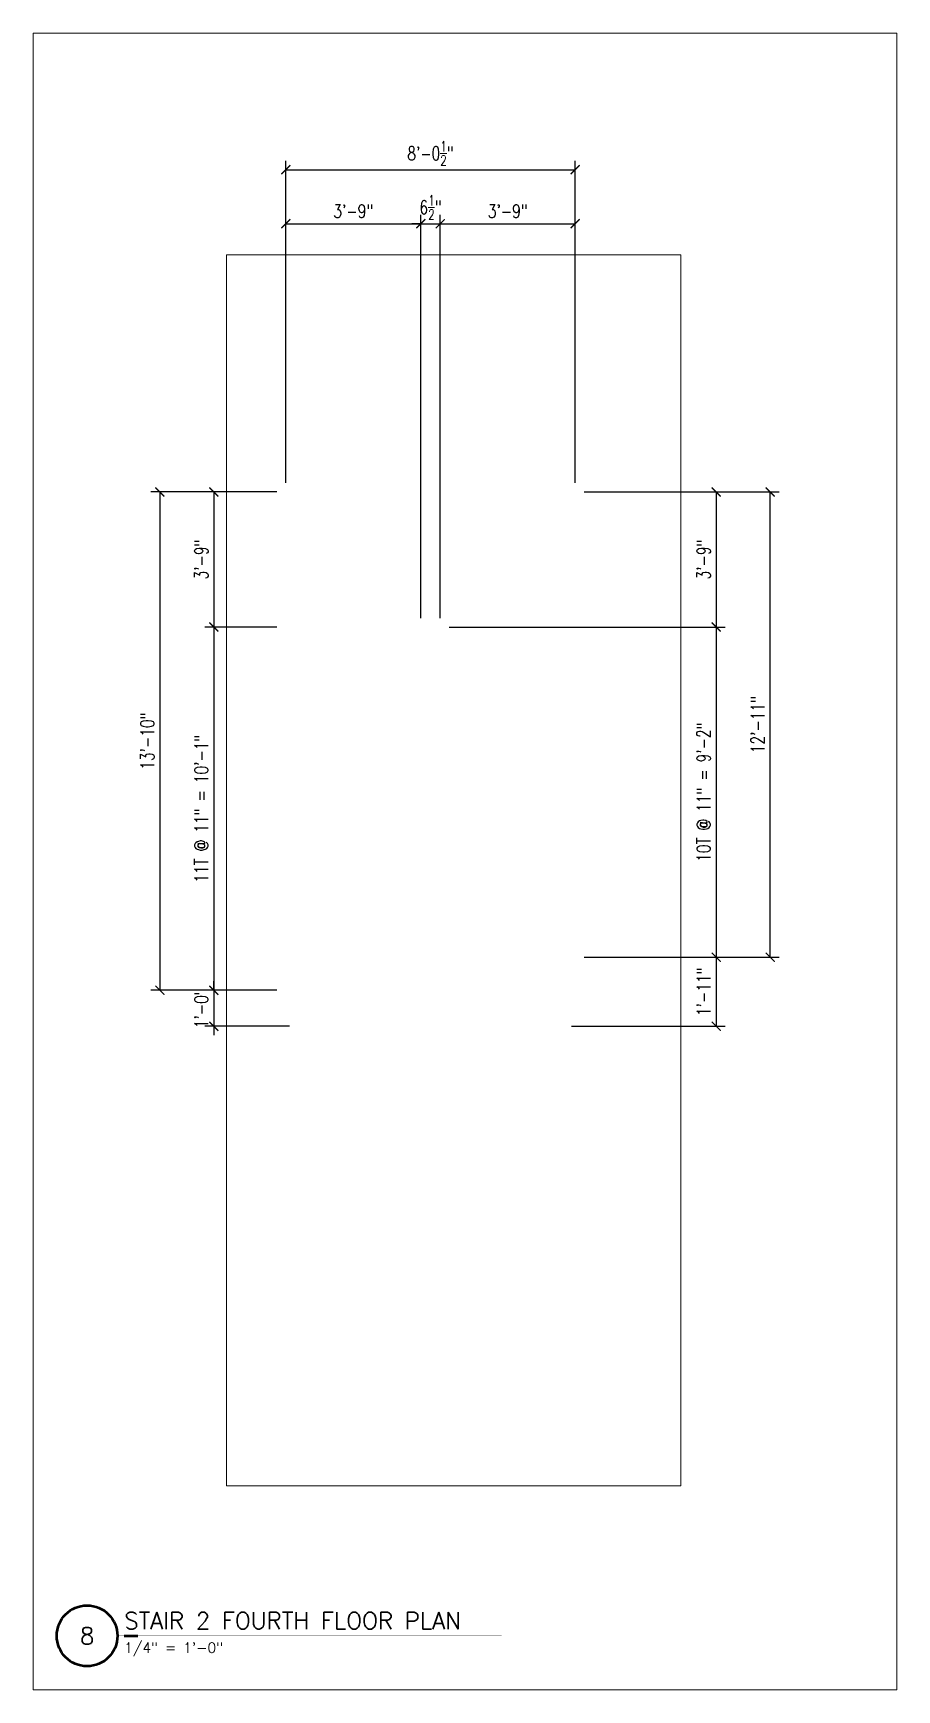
# Model space of a CAD drawing. Header units: inches. Extents: x 267 to 2136, y 549 to 1101.
# Drawn here: x 1848 to 2136, y 549 to 1101 of the extents above.
import ezdxf
from ezdxf.enums import TextEntityAlignment as Align

# ---------------------------------------------------------------- set-up
doc = ezdxf.new("R2010")
doc.units = ezdxf.units.IN
doc.header["$LTSCALE"] = 0.5
doc.header["$MEASUREMENT"] = 0
doc.layers.get('0').update_dxf_attribs({"lineweight": 18})
doc.layers.get('Defpoints').update_dxf_attribs({"color": 140, "lineweight": 18})
doc.layers.add('A-Anno-Dims', color=211, linetype='Continuous', lineweight=18)
doc.layers.add('G-Anno-Ttlb', color=213, linetype='Continuous', lineweight=50)
doc.layers.add('A-Anno-Titl-Nplt', color=140, linetype='Continuous', lineweight=18, plot=False)
doc.styles.add('Arch-Dim', font='romans.shx', dxfattribs={"width": 0.75})
doc.styles.add('RomanS', font='romans.shx')
doc.dimstyles.new('Aec-Arch-I-96', dxfattribs={"dimscale": 96, "dimtxt": 0.09375, "dimasz": 0.0625, "dimexe": 0.0625, "dimexo": 0.0625, "dimgap": 0.03125, "dimtad": 1, "dimdec": 4, "dimzin": 3, "dimdsep": 46, "dimlunit": 4, "dimtxsty": 'Arch-Dim', "dimblk": 'ARCHTICK', "dimcen": 0.09375, "dimazin": 2, "dimtfac": 0.75, "dimtdec": 4, "dimtix": 1, "dimtmove": 2, "dimatfit": 2, "dimfxl": 1, "dimtolj": 1, "dimtzin": 0, "dimarcsym": 0})

# ---------------------------------------------------------------- blocks, each defined once
blk = doc.blocks.new('Anno_Title_A1')
at = {"color": 0, "linetype": 'ByBlock', "lineweight": -2}
blk.add_circle((0, 0), 2.25, dxfattribs=at)
blk.add_circle((0, 0), 2.25, dxfattribs=at)
at = {"color": 0, "linetype": 'ByBlock', "lineweight": -2, "style": 'RomanS'}
blk.add_attdef('NUMBER', text='', height=1.25, dxfattribs=at).set_placement((0, 0), align=Align.MIDDLE)
blk = doc.blocks.new('Anno_Title_T1')
at = {"color": 0, "linetype": 'ByBlock', "lineweight": -2}
blk.add_lwpolyline([(2.75, 0), (3.75, 0)], dxfattribs=at)
at = {"color": 0, "linetype": 'ByBlock', "lineweight": -2, "style": 'RomanS'}
blk.add_attdef('TITLE', (2.75, 0.5), '', height=1.25, dxfattribs=at)
blk.add_attdef('SCALE', text='', height=0.75, dxfattribs=at).set_placement((2.75, -0.5), align=Align.TOP_LEFT)
blk = doc.blocks.new('_ArchTick')
at = {"color": 0, "linetype": 'ByBlock', "const_width": 0.15}
blk.add_lwpolyline([(-0.5, -0.5), (0.5, 0.5)], dxfattribs=at)
blk = doc.blocks.new('*D24')
at = {"layer": 'A-Anno-Dims', "color": 0, "lineweight": -2, "transparency": 16777216}
for p, q in [((1932, 951.12), (1932, 1040.5)), ((1977, 906.12), (1977, 1040.5)), ((1932, 1037.5), (1977, 1037.5))]:
    blk.add_line(p, q, dxfattribs=at)
at = {"layer": 'Defpoints', "color": 0, "transparency": 16777216}
for p in [(1977, 1037.5), (1932, 948.12), (1977, 903.12)]:
    blk.add_point(p, dxfattribs=at)
at = {"layer": 'A-Anno-Dims', "color": 0, "lineweight": -2, "transparency": 16777216, "xscale": 3, "yscale": 3, "zscale": 3, "rotation": 180}
blk.add_blockref('_ArchTick', (1932, 1037.5), dxfattribs=at)
at = {"layer": 'A-Anno-Dims', "color": 0, "lineweight": -2, "transparency": 16777216, "xscale": 3, "yscale": 3, "zscale": 3}
blk.add_blockref('_ArchTick', (1977, 1037.5), dxfattribs=at)
at = {"layer": 'A-Anno-Dims', "color": 0, "transparency": 16777216, "insert": (1954.5, 1041.68), "char_height": 4.5, "attachment_point": 5, "style": 'Arch-Dim'}
blk.add_mtext('\\A1;3\'-9"', dxfattribs=at)
blk = doc.blocks.new('*D25')
at = {"layer": 'A-Anno-Dims', "color": 0, "lineweight": -2, "transparency": 16777216}
for p, q in [((1977, 906.125), (1977, 1040.5)), ((1983.5, 906.125), (1983.5, 1040.5)), ((1977, 1037.5), (1974, 1037.5)), ((1977, 1037.5), (1983.5, 1037.5)), ((1983.5, 1037.5), (1986.5, 1037.5))]:
    blk.add_line(p, q, dxfattribs=at)
at = {"layer": 'Defpoints', "color": 0, "transparency": 16777216}
for p in [(1983.5, 1037.5), (1977, 903.125), (1983.5, 903.125)]:
    blk.add_point(p, dxfattribs=at)
at = {"layer": 'A-Anno-Dims', "color": 0, "lineweight": -2, "transparency": 16777216, "xscale": 3, "yscale": 3, "zscale": 3}
blk.add_blockref('_ArchTick', (1977, 1037.5), dxfattribs=at)
at = {"layer": 'A-Anno-Dims', "color": 0, "lineweight": -2, "transparency": 16777216, "xscale": 3, "yscale": 3, "zscale": 3, "rotation": 180}
blk.add_blockref('_ArchTick', (1983.5, 1037.5), dxfattribs=at)
at = {"layer": 'A-Anno-Dims', "color": 0, "transparency": 16777216, "insert": (1980.25, 1042.9375), "char_height": 4.5, "attachment_point": 5, "style": 'Arch-Dim'}
blk.add_mtext('\\A1;6{\\H0.750000x;\\S1/2;}"', dxfattribs=at)
blk = doc.blocks.new('*D26')
at = {"layer": 'A-Anno-Dims', "color": 0, "lineweight": -2, "transparency": 16777216}
for p, q in [((1983.5, 906.12), (1983.5, 1040.5)), ((2028.5, 951.12), (2028.5, 1040.5)), ((1983.5, 1037.5), (2028.5, 1037.5))]:
    blk.add_line(p, q, dxfattribs=at)
at = {"layer": 'Defpoints', "color": 0, "transparency": 16777216}
for p in [(2028.5, 1037.5), (2028.5, 948.12), (1983.5, 903.12)]:
    blk.add_point(p, dxfattribs=at)
at = {"layer": 'A-Anno-Dims', "color": 0, "lineweight": -2, "transparency": 16777216, "xscale": 3, "yscale": 3, "zscale": 3, "rotation": 180}
blk.add_blockref('_ArchTick', (1983.5, 1037.5), dxfattribs=at)
at = {"layer": 'A-Anno-Dims', "color": 0, "lineweight": -2, "transparency": 16777216, "xscale": 3, "yscale": 3, "zscale": 3}
blk.add_blockref('_ArchTick', (2028.5, 1037.5), dxfattribs=at)
at = {"layer": 'A-Anno-Dims', "color": 0, "transparency": 16777216, "insert": (2006, 1041.68), "char_height": 4.5, "attachment_point": 5, "style": 'Arch-Dim'}
blk.add_mtext('\\A1;3\'-9"', dxfattribs=at)
blk = doc.blocks.new('*D27')
at = {"layer": 'A-Anno-Dims', "color": 0, "lineweight": -2, "transparency": 16777216}
for p, q in [((1932, 951.125), (1932, 1058.5)), ((1932, 1055.5), (2028.5, 1055.5)), ((2028.5, 951.125), (2028.5, 1058.5))]:
    blk.add_line(p, q, dxfattribs=at)
at = {"layer": 'Defpoints', "color": 0, "transparency": 16777216}
for p in [(2028.5, 1055.5), (1932, 948.125), (2028.5, 948.125)]:
    blk.add_point(p, dxfattribs=at)
at = {"layer": 'A-Anno-Dims', "color": 0, "lineweight": -2, "transparency": 16777216, "xscale": 3, "yscale": 3, "zscale": 3, "rotation": 180}
blk.add_blockref('_ArchTick', (1932, 1055.5), dxfattribs=at)
at = {"layer": 'A-Anno-Dims', "color": 0, "lineweight": -2, "transparency": 16777216, "xscale": 3, "yscale": 3, "zscale": 3}
blk.add_blockref('_ArchTick', (2028.5, 1055.5), dxfattribs=at)
at = {"layer": 'A-Anno-Dims', "color": 0, "transparency": 16777216, "insert": (1980.25, 1060.9375), "char_height": 4.5, "attachment_point": 5, "style": 'Arch-Dim'}
blk.add_mtext('\\A1;8\'-0{\\H0.750000x;\\S1/2;}"', dxfattribs=at)
blk = doc.blocks.new('*D28')
at = {"layer": 'A-Anno-Dims', "color": 0, "lineweight": -2, "transparency": 16777216}
for p, q in [((2031.5, 948.12), (2078.5, 948.12)), ((2075.5, 948.12), (2075.5, 903.12)), ((1986.5, 903.12), (2078.5, 903.12))]:
    blk.add_line(p, q, dxfattribs=at)
at = {"layer": 'Defpoints', "color": 0, "transparency": 16777216}
for p in [(2028.5, 948.12), (1983.5, 903.12), (2075.5, 903.12)]:
    blk.add_point(p, dxfattribs=at)
at = {"layer": 'A-Anno-Dims', "color": 0, "lineweight": -2, "transparency": 16777216, "xscale": 3, "yscale": 3, "zscale": 3}
for p, rotation in [((2075.5, 948.12), 90), ((2075.5, 903.12), 270)]:
    blk.add_blockref('_ArchTick', p, dxfattribs=dict(at, rotation=rotation))
at = {"layer": 'A-Anno-Dims', "color": 0, "transparency": 16777216, "insert": (2071.32, 925.62), "char_height": 4.5, "attachment_point": 5, "rotation": 90, "style": 'Arch-Dim'}
blk.add_mtext('\\A1;3\'-9"', dxfattribs=at)
blk = doc.blocks.new('*D29')
at = {"layer": 'A-Anno-Dims', "color": 0, "lineweight": -2, "transparency": 16777216}
for p, q in [((1986.5, 903.12), (2078.5, 903.12)), ((2075.5, 903.12), (2075.5, 793.12)), ((2031.5, 793.12), (2078.5, 793.12))]:
    blk.add_line(p, q, dxfattribs=at)
at = {"layer": 'Defpoints', "color": 0, "transparency": 16777216}
for p in [(1983.5, 903.12), (2028.5, 793.12), (2075.5, 793.12)]:
    blk.add_point(p, dxfattribs=at)
at = {"layer": 'A-Anno-Dims', "color": 0, "lineweight": -2, "transparency": 16777216, "xscale": 3, "yscale": 3, "zscale": 3}
for p, rotation in [((2075.5, 903.12), 90), ((2075.5, 793.12), 270)]:
    blk.add_blockref('_ArchTick', p, dxfattribs=dict(at, rotation=rotation))
at = {"layer": 'A-Anno-Dims', "color": 0, "transparency": 16777216, "insert": (2071.32, 848.12), "char_height": 4.5, "attachment_point": 5, "rotation": 90, "style": 'Arch-Dim'}
blk.add_mtext('\\A1;10T @ 11" = 9\'-2"', dxfattribs=at)
blk = doc.blocks.new('*D30')
at = {"layer": 'A-Anno-Dims', "color": 0, "lineweight": -2, "transparency": 16777216}
for p, q in [((2031.5, 793.12), (2078.5, 793.12)), ((2075.5, 793.12), (2075.5, 770.12)), ((2027.25, 770.12), (2078.5, 770.12))]:
    blk.add_line(p, q, dxfattribs=at)
at = {"layer": 'Defpoints', "color": 0, "transparency": 16777216}
for p in [(2028.5, 793.12), (2024.25, 770.12), (2075.5, 770.12)]:
    blk.add_point(p, dxfattribs=at)
at = {"layer": 'A-Anno-Dims', "color": 0, "lineweight": -2, "transparency": 16777216, "xscale": 3, "yscale": 3, "zscale": 3}
for p, rotation in [((2075.5, 793.12), 90), ((2075.5, 770.12), 270)]:
    blk.add_blockref('_ArchTick', p, dxfattribs=dict(at, rotation=rotation))
at = {"layer": 'A-Anno-Dims', "color": 0, "transparency": 16777216, "insert": (2071.32, 781.62), "char_height": 4.5, "attachment_point": 5, "rotation": 90, "style": 'Arch-Dim'}
blk.add_mtext('\\A1;1\'-11"', dxfattribs=at)
blk = doc.blocks.new('*D31')
at = {"layer": 'A-Anno-Dims', "color": 0, "lineweight": -2, "transparency": 16777216}
for p, q in [((2031.5, 948.12), (2096.5, 948.12)), ((2093.5, 793.12), (2093.5, 948.12)), ((2031.5, 793.12), (2096.5, 793.12))]:
    blk.add_line(p, q, dxfattribs=at)
at = {"layer": 'Defpoints', "color": 0, "transparency": 16777216}
for p in [(2028.5, 948.12), (2093.5, 948.12), (2028.5, 793.12)]:
    blk.add_point(p, dxfattribs=at)
at = {"layer": 'A-Anno-Dims', "color": 0, "lineweight": -2, "transparency": 16777216, "xscale": 3, "yscale": 3, "zscale": 3}
for p, rotation in [((2093.5, 948.12), 90), ((2093.5, 793.12), 270)]:
    blk.add_blockref('_ArchTick', p, dxfattribs=dict(at, rotation=rotation))
at = {"layer": 'A-Anno-Dims', "color": 0, "transparency": 16777216, "insert": (2089.32, 870.62), "char_height": 4.5, "attachment_point": 5, "rotation": 90, "style": 'Arch-Dim'}
blk.add_mtext('\\A1;12\'-11"', dxfattribs=at)
blk = doc.blocks.new('*D36')
at = {"layer": 'A-Anno-Dims', "color": 0, "lineweight": -2, "transparency": 16777216}
for p, q in [((1929, 948.12), (1905, 948.12)), ((1908, 948.12), (1908, 903.12)), ((1929, 903.12), (1905, 903.12))]:
    blk.add_line(p, q, dxfattribs=at)
at = {"layer": 'Defpoints', "color": 0, "transparency": 16777216}
for p in [(1932, 948.12), (1908, 903.12), (1932, 903.12, -192)]:
    blk.add_point(p, dxfattribs=at)
at = {"layer": 'A-Anno-Dims', "color": 0, "lineweight": -2, "transparency": 16777216, "xscale": 3, "yscale": 3, "zscale": 3}
for p, rotation in [((1908, 948.12), 90), ((1908, 903.12), 270)]:
    blk.add_blockref('_ArchTick', p, dxfattribs=dict(at, rotation=rotation))
at = {"layer": 'A-Anno-Dims', "color": 0, "transparency": 16777216, "insert": (1903.82, 925.62), "char_height": 4.5, "attachment_point": 5, "rotation": 90, "style": 'Arch-Dim'}
blk.add_mtext('\\A1;3\'-9"', dxfattribs=at)
blk = doc.blocks.new('*D37')
at = {"layer": 'A-Anno-Dims', "color": 0, "lineweight": -2, "transparency": 16777216}
for p, q in [((1929, 903.12), (1905, 903.12)), ((1908, 903.12), (1908, 782.12)), ((1929, 782.12), (1905, 782.12))]:
    blk.add_line(p, q, dxfattribs=at)
at = {"layer": 'Defpoints', "color": 0, "transparency": 16777216}
for p in [(1932, 903.12, -192), (1908, 782.12), (1932, 782.12, -160)]:
    blk.add_point(p, dxfattribs=at)
at = {"layer": 'A-Anno-Dims', "color": 0, "lineweight": -2, "transparency": 16777216, "xscale": 3, "yscale": 3, "zscale": 3}
for p, rotation in [((1908, 903.12), 90), ((1908, 782.12), 270)]:
    blk.add_blockref('_ArchTick', p, dxfattribs=dict(at, rotation=rotation))
at = {"layer": 'A-Anno-Dims', "color": 0, "transparency": 16777216, "insert": (1903.82, 842.62), "char_height": 4.5, "attachment_point": 5, "rotation": 90, "style": 'Arch-Dim'}
blk.add_mtext('\\A1;11T @ 11" = 10\'-1"', dxfattribs=at)
blk = doc.blocks.new('*D38')
at = {"layer": 'A-Anno-Dims', "color": 0, "lineweight": -2, "transparency": 16777216}
for p, q in [((1908, 782.12), (1908, 785.12)), ((1929, 782.12), (1905, 782.12)), ((1908, 782.12), (1908, 770.12)), ((1933.25, 770.12), (1905, 770.12)), ((1908, 770.12), (1908, 767.12))]:
    blk.add_line(p, q, dxfattribs=at)
at = {"layer": 'Defpoints', "color": 0, "transparency": 16777216}
for p in [(1932, 782.12, -160), (1908, 770.12), (1936.25, 770.12, -160)]:
    blk.add_point(p, dxfattribs=at)
at = {"layer": 'A-Anno-Dims', "color": 0, "lineweight": -2, "transparency": 16777216, "xscale": 3, "yscale": 3, "zscale": 3}
for p, rotation in [((1908, 782.12), 270), ((1908, 770.12), 90)]:
    blk.add_blockref('_ArchTick', p, dxfattribs=dict(at, rotation=rotation))
at = {"layer": 'A-Anno-Dims', "color": 0, "transparency": 16777216, "insert": (1903.82, 776.12), "char_height": 4.5, "attachment_point": 5, "rotation": 90, "style": 'Arch-Dim'}
blk.add_mtext('\\A1;1\'-0"', dxfattribs=at)
blk = doc.blocks.new('*D39')
at = {"layer": 'A-Anno-Dims', "color": 0, "lineweight": -2, "transparency": 16777216}
for p, q in [((1929, 948.12), (1887, 948.12)), ((1890, 948.12), (1890, 782.12)), ((1929, 782.12), (1887, 782.12))]:
    blk.add_line(p, q, dxfattribs=at)
at = {"layer": 'Defpoints', "color": 0, "transparency": 16777216}
for p in [(1932, 948.12), (1890, 782.12), (1932, 782.12, -160)]:
    blk.add_point(p, dxfattribs=at)
at = {"layer": 'A-Anno-Dims', "color": 0, "lineweight": -2, "transparency": 16777216, "xscale": 3, "yscale": 3, "zscale": 3}
for p, rotation in [((1890, 948.12), 90), ((1890, 782.12), 270)]:
    blk.add_blockref('_ArchTick', p, dxfattribs=dict(at, rotation=rotation))
at = {"layer": 'A-Anno-Dims', "color": 0, "transparency": 16777216, "insert": (1885.82, 865.12), "char_height": 4.5, "attachment_point": 5, "rotation": 90, "style": 'Arch-Dim'}
blk.add_mtext('\\A1;13\'-10"', dxfattribs=at)

msp = doc.modelspace()

# ---------------------------------------------------------------- linework, layer by layer
msp.add_lwpolyline([(1912.25, 617), (2063.75, 617), (2063.75, 1027.125), (1912.25, 1027.125)], close=True)
at = {"layer": 'A-Anno-Titl-Nplt'}
msp.add_lwpolyline([(1847.75, 549), (2135.75, 549), (2135.75, 1101), (1847.75, 1101)], close=True, dxfattribs=at)
at = {"layer": 'G-Anno-Ttlb'}
msp.add_lwpolyline([(1875.875, 567, 0.1125, 0.1125, 0), (2004, 567, 0.1125, 0.1125, 0)], format="xyseb", dxfattribs=at)

# ---------------------------------------------------------------- block references
ref = msp.add_blockref('Anno_Title_A1', (1865.75, 567), dxfattribs=dict(at, xscale=4.5, yscale=4.5, zscale=4.5))
ref.add_attrib('NUMBER', '8', dxfattribs={"layer": '0', "color": 0, "linetype": 'ByBlock', "lineweight": -2, "height": 5.625, "style": 'Arch-Dim'}).set_placement((1865.75, 567), align=Align.MIDDLE)
ref = msp.add_blockref('Anno_Title_T1', (1865.75, 567), dxfattribs=dict(at, xscale=4.5, yscale=4.5, zscale=4.5))
ref.add_attrib('SCALE', '1/4" = 1\'-0"', dxfattribs={"layer": '0', "color": 0, "linetype": 'ByBlock', "lineweight": -2, "height": 3.375, "style": 'Arch-Dim'}).set_placement((1878.125, 564.75), align=Align.TOP_LEFT)
ref.add_attrib('TITLE', 'STAIR 2 FOURTH FLOOR PLAN', (1878.125, 569.25), dxfattribs={"layer": '0', "color": 0, "linetype": 'ByBlock', "lineweight": -2, "height": 5.625, "style": 'Arch-Dim'})

# ---------------------------------------------------------------- dimensions: what is measured, and where the dimension line sits
at = {"layer": 'A-Anno-Dims'}
for base, p1, p2, picture, middle in [((2028.5, 1055.5), (1932, 948.125), (2028.5, 948.125), '*D27', (1980.25, 1060.9375)), ((1977, 1037.5), (1932, 948.125), (1977, 903.125), '*D24', (1954.5, 1041.67857)), ((1983.5, 1037.5), (1977, 903.125), (1983.5, 903.125), '*D25', (1980.25, 1042.9375)), ((2028.5, 1037.5), (1983.5, 903.125), (2028.5, 948.125), '*D26', (2006, 1041.67857))]:
    dim = msp.add_linear_dim(base=base, p1=p1, p2=p2, dimstyle='Aec-Arch-I-96', override={"dimscale": 48}, dxfattribs=at)
    dim.commit()
    dim.dimension.update_dxf_attribs({"geometry": picture, "text_midpoint": middle})
for base, p1, p2, picture, middle in [((1890, 782.125), (1932, 948.125), (1932, 782.125, -160), '*D39', (1885.82143, 865.125)), ((1908, 903.125), (1932, 948.125), (1932, 903.125, -192), '*D36', (1903.82143, 925.625)), ((2075.5, 903.125), (2028.5, 948.125), (1983.5, 903.125), '*D28', (2071.32143, 925.625)), ((2093.5, 948.125), (2028.5, 793.125), (2028.5, 948.125), '*D31', (2089.32143, 870.625)), ((2075.5, 770.125), (2028.5, 793.125), (2024.25, 770.125), '*D30', (2071.32143, 781.625)), ((1908, 770.125), (1932, 782.125, -160), (1936.25, 770.125, -160), '*D38', (1903.82143, 776.125))]:
    dim = msp.add_linear_dim(base=base, p1=p1, p2=p2, angle=90, dimstyle='Aec-Arch-I-96', override={"dimscale": 48}, dxfattribs=at)
    dim.commit()
    dim.dimension.update_dxf_attribs({"geometry": picture, "text_midpoint": middle})
for base, p1, p2, text, picture, middle in [((1908, 782.125), (1932, 903.125, -192), (1932, 782.125, -160), '11T @ 11" = 10\'-1"', '*D37', (1903.82143, 842.625)), ((2075.5, 793.125), (1983.5, 903.125), (2028.5, 793.125), '10T @ 11" = 9\'-2"', '*D29', (2071.32143, 848.125))]:
    dim = msp.add_linear_dim(base=base, p1=p1, p2=p2, angle=90, text=text, dimstyle='Aec-Arch-I-96', override={"dimscale": 48}, dxfattribs=at)
    dim.commit()
    dim.dimension.update_dxf_attribs({"geometry": picture, "text_midpoint": middle})

doc.saveas('drawing.dxf')
